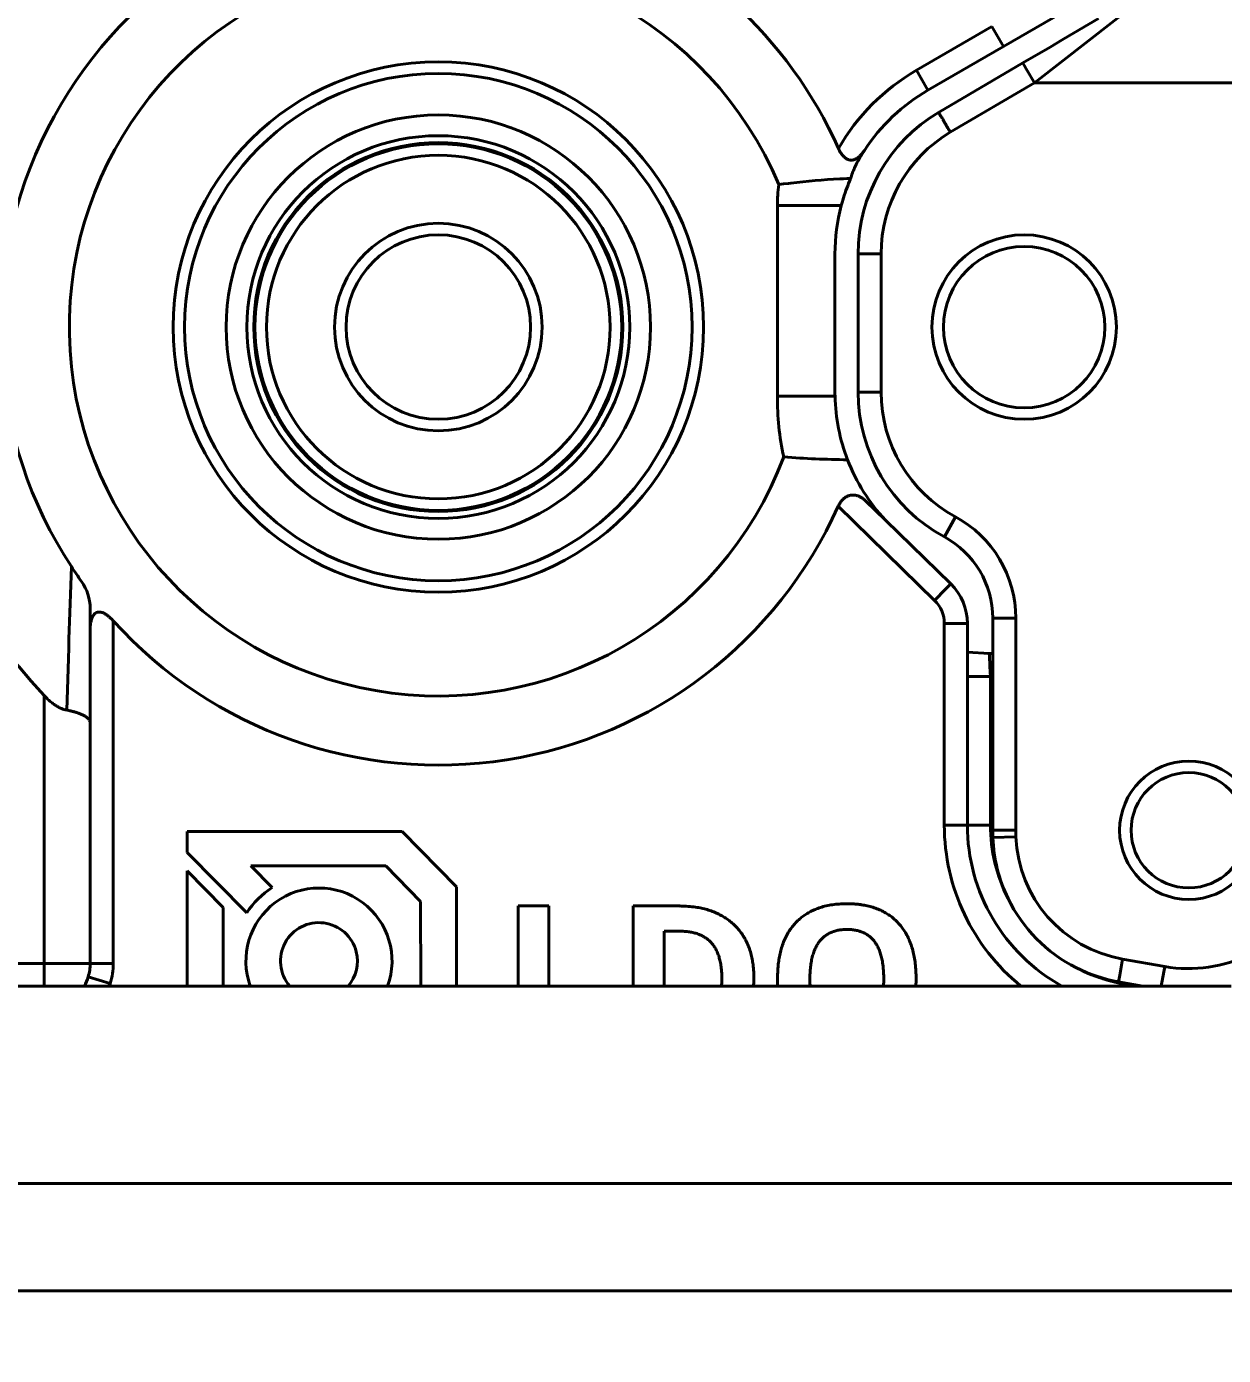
# Model space of a CAD drawing. Header units: millimetres. Extents: x 15 to 415, y 5 to 292.
# Drawn here: x 110.6 to 123.58, y 225.12 to 239.52 of the extents above; entities that cross this region are included whole.
import ezdxf

# ---------------------------------------------------------------- set-up
doc = ezdxf.new("R2010")
doc.units = ezdxf.units.MM
doc.layers.add('Annotations', color=7, linetype='Continuous')
doc.layers.add('Geometries', color=7, linetype='Continuous')
doc.styles.add('Shapr2', font='txt', dxfattribs={"height": 3.3495})
doc.dimstyles.new('ISO-25', dxfattribs={"dimtxt": 2.5, "dimasz": 2.5, "dimexe": 1.25, "dimexo": 0.625, "dimtad": 1, "dimtxsty": 'Standard', "dimcen": 2.5, "dimadec": 0, "dimazin": 0, "dimtfac": 1, "dimtmove": 0, "dimatfit": 3, "dimfxl": 1, "dimarcsym": 0})

# ---------------------------------------------------------------- blocks, each defined once
blk = doc.blocks.new('*D2')
at = {"layer": 'Annotations', "color": 0, "linetype": 'Continuous', "lineweight": 15}
for p, q in [((114.559, 253.384), (151.432, 253.384)), ((150.182, 250.884), (150.182, 204.861)), ((114.993, 202.361), (151.432, 202.361))]:
    blk.add_line(p, q, dxfattribs=at)
at = {"layer": 'Annotations', "color": 0}
for points in [[(150.599, 250.884), (149.765, 250.884), (150.182, 253.384)], [(149.765, 204.861), (150.599, 204.861), (150.182, 202.361)]]:
    blk.add_solid(points, dxfattribs=at)
at = {"layer": 'Defpoints', "color": 0}
for p in [(113.934, 253.384), (114.368, 202.361), (150.182, 202.361)]:
    blk.add_point(p, dxfattribs=at)
at = {"layer": 'Annotations', "color": 0, "lineweight": 15, "insert": (147.488, 221.87), "char_height": 3.3495, "attachment_point": 5, "rotation": 90, "style": 'Shapr2'}
blk.add_mtext('\\A1;102,05', dxfattribs=at)

msp = doc.modelspace()

# ---------------------------------------------------------------- linework, layer by layer
at = {"layer": 'Geometries', "linetype": 'Continuous', "lineweight": 40}
for p, q in [((121.1931, 239.3076), (122.2427, 239.9155)), ((121.5305, 238.9139), (122.6749, 239.808)), ((121.0678, 239.5239), (120.2495, 239.0499)), ((121.0678, 239.5239), (121.1931, 239.3076)), ((122.2238, 239.6099), (121.8488, 239.3902)), ((121.83, 239.3792), (121.6989, 239.3023)), ((121.8488, 239.3902), (121.83, 239.3792)), ((120.3748, 238.8336), (121.1931, 239.3076)), ((121.6989, 239.3023), (121.4041, 239.1296)), ((120.2495, 239.0499), (120.3748, 238.8336)), ((121.4041, 239.1296), (120.4899, 238.5939)), ((121.4041, 239.1296), (121.4411, 239.0664)), ((121.4411, 239.0664), (121.5305, 238.9139)), ((121.5305, 238.9139), (120.6171, 238.3787)), ((125.0772, 238.9139), (121.5305, 238.9139)), ((120.617, 238.3787), (120.6171, 238.3787)), ((119.5257, 237.8471), (119.5321, 237.8622)), ((118.7428, 237.5845), (119.436, 237.5845)), ((118.7428, 237.5845), (118.7428, 235.5174)), ((119.3672, 237.0597), (119.3672, 236.0017)), ((119.6172, 237.0597), (119.6172, 235.5597)), ((119.8672, 237.0597), (119.6172, 237.0597)), ((119.8672, 235.5597), (119.8672, 237.0597)), ((119.3672, 235.5597), (119.3672, 236.0017)), ((118.7428, 235.5174), (119.3677, 235.5159)), ((119.6904, 235.5597), (119.6172, 235.5597)), ((119.8672, 235.5597), (119.6904, 235.5597)), ((119.402, 234.3221), (120.4469, 233.302)), ((119.9137, 234.172), (119.6992, 234.3814)), ((120.6216, 233.4809), (119.9137, 234.172)), ((120.5529, 233.9896), (120.6719, 234.2095)), ((120.5704, 233.4285), (120.4469, 233.302)), ((120.6216, 233.4809), (120.5704, 233.4285)), ((111.2943, 233.216), (111.2943, 232.9852)), ((111.2943, 232.9852), (111.2943, 231.9737)), ((111.5443, 229.3656), (111.5443, 233.0801)), ((120.5524, 233.0515), (120.5524, 230.8656)), ((120.8024, 233.0515), (120.5524, 233.0515)), ((120.8024, 232.4756), (120.8024, 233.0515)), ((121.0772, 233.1101), (121.3272, 233.1101)), ((121.0772, 233.1101), (121.0772, 232.7247)), ((121.3272, 230.8097), (121.3272, 233.1101)), ((121.0394, 232.7267), (120.8024, 232.7391)), ((121.0772, 232.7247), (121.0394, 232.7267)), ((121.0772, 232.7247), (121.0772, 232.4743)), ((120.8024, 230.8656), (120.8024, 232.4756)), ((120.8024, 232.4756), (120.8757, 232.4756)), ((120.8757, 232.4756), (121.0524, 232.4756)), ((121.0524, 230.8656), (121.0524, 232.4756)), ((121.0524, 232.4756), (121.0772, 232.4743)), ((121.0772, 232.4743), (121.0772, 230.8097)), ((110.7943, 232.2706), (110.7943, 229.3656)), ((111.2943, 231.9737), (111.2943, 229.3656)), ((120.8024, 230.8656), (120.5524, 230.8656)), ((120.8024, 230.8656), (121.0524, 230.8656)), ((112.3471, 230.7979), (114.6746, 230.7979)), ((112.3471, 230.5697), (112.3471, 230.7979)), ((114.6746, 230.7979), (115.2652, 230.198)), ((121.0772, 230.8097), (121.3272, 230.8097)), ((121.0787, 230.7298), (121.3285, 230.7392)), ((112.9906, 229.9149), (112.3471, 230.5697)), ((114.4995, 230.4226), (113.0367, 230.4226)), ((113.0367, 230.4226), (113.2667, 230.1897)), ((114.8762, 230.0378), (114.4995, 230.4226)), ((112.3472, 229.1207), (112.3472, 230.3695)), ((112.3472, 230.3695), (112.7365, 229.9727)), ((115.2652, 230.198), (115.2652, 229.1207)), ((112.7365, 229.9727), (112.7365, 229.1207)), ((114.8776, 229.1207), (114.8762, 230.0378)), ((115.9319, 229.1207), (115.9319, 229.9886)), ((115.9319, 229.9886), (116.2661, 229.9886)), ((116.2661, 229.9886), (116.2661, 229.1207)), ((117.1799, 229.9886), (117.6747, 229.9886)), ((117.1799, 229.1207), (117.1799, 229.9886)), ((117.692, 229.7147), (117.5142, 229.7147)), ((117.5142, 229.7147), (117.5142, 229.1207)), ((122.4537, 229.239), (122.4844, 229.4131)), ((122.9417, 229.3324), (122.4844, 229.4131)), ((110.7943, 229.3656), (109.5894, 229.3656)), ((110.7943, 229.1207), (110.7943, 229.3656)), ((111.2943, 229.3656), (110.7943, 229.3656)), ((111.5443, 229.3656), (111.2943, 229.3656)), ((122.441, 229.1669), (122.4537, 229.239)), ((122.9044, 229.1207), (122.9417, 229.3324)), ((109.7699, 229.1207), (110.7943, 229.1207)), ((110.7943, 229.1207), (111.2302, 229.1207)), ((111.2302, 229.1207), (111.4597, 229.1207)), ((111.5121, 229.1481), (111.2728, 229.2206)), ((111.4941, 229.1207), (111.4597, 229.1207)), ((111.4941, 229.1207), (111.5121, 229.1207)), ((111.5121, 229.1207), (111.5121, 229.1481)), ((111.5121, 229.1207), (112.3472, 229.1207)), ((112.3472, 229.1207), (112.7365, 229.1207)), ((113.03, 229.1207), (112.7365, 229.1207)), ((113.03, 229.1207), (113.4577, 229.1207)), ((113.4577, 229.1207), (114.0905, 229.1207)), ((114.0905, 229.1207), (114.5182, 229.1207)), ((114.5182, 229.1207), (114.8776, 229.1207)), ((114.8776, 229.1207), (115.2652, 229.1207)), ((115.2652, 229.1207), (115.9319, 229.1207)), ((115.9319, 229.1207), (116.1954, 229.1207)), ((116.1954, 229.1207), (116.2661, 229.1207)), ((116.2661, 229.1207), (117.1799, 229.1207)), ((117.1799, 229.1207), (117.5142, 229.1207)), ((117.5142, 229.1207), (118.1367, 229.1207)), ((118.4841, 229.1207), (118.1367, 229.1207)), ((118.7469, 229.1207), (118.4841, 229.1207)), ((118.7469, 229.1207), (119.098, 229.1207)), ((119.098, 229.1207), (119.8932, 229.1207)), ((119.8932, 229.1207), (120.244, 229.1207)), ((121.3819, 229.1207), (120.244, 229.1207)), ((121.3819, 229.1207), (121.7406, 229.1207)), ((121.825, 229.1207), (121.7406, 229.1207)), ((121.825, 229.1207), (122.6688, 229.1207)), ((122.441, 229.1669), (122.7032, 229.1207)), ((122.6688, 229.1207), (122.7032, 229.1207)), ((122.7032, 229.1207), (122.9044, 229.1207)), ((122.9044, 229.1207), (123.2253, 229.1207)), ((123.6602, 229.1207), (123.2253, 229.1207)), ((109.5335, 226.979), (125.3903, 226.979)), ((125.3034, 225.8149), (109.5429, 225.8149))]:
    msp.add_line(p, q, dxfattribs=at)
at = {"layer": 'Geometries', "linetype": 'Continuous', "lineweight": 40, "flags": 128}
for points in [[(120.5272, 238.5309), (120.5237, 238.5367), (120.5204, 238.5424), (120.5172, 238.5477), (120.5142, 238.5528), (120.5113, 238.5576), (120.5086, 238.5622), (120.5061, 238.5665), (120.5037, 238.5705), (120.5016, 238.5741), (120.4996, 238.5775), (120.4977, 238.5806), (120.4961, 238.5834), (120.4947, 238.5858), (120.4934, 238.588), (120.4923, 238.5898), (120.4915, 238.5913), (120.4908, 238.5924), (120.4903, 238.5933), (120.49, 238.5938), (120.4899, 238.5939)], [(120.617, 238.3787), (120.612, 238.3871), (120.6071, 238.3956), (120.6021, 238.404), (120.5971, 238.4123), (120.5922, 238.4207), (120.5873, 238.4289), (120.5825, 238.4371), (120.5777, 238.4452), (120.573, 238.4532), (120.5684, 238.461), (120.5638, 238.4688), (120.5593, 238.4764), (120.5549, 238.4838), (120.5506, 238.4911), (120.5464, 238.4983), (120.5423, 238.5052), (120.5383, 238.5119), (120.5345, 238.5185), (120.5308, 238.5248), (120.5272, 238.5309)], [(119.6862, 238.1813), (119.6809, 238.1733), (119.6754, 238.1654), (119.6697, 238.1578), (119.6639, 238.1503), (119.6579, 238.1431), (119.6518, 238.136), (119.6455, 238.1292), (119.639, 238.1227), (119.6334, 238.1175), (119.6278, 238.1124), (119.622, 238.1077), (119.6161, 238.1031), (119.61, 238.0988), (119.6052, 238.0957), (119.6003, 238.0927), (119.5952, 238.0899), (119.5901, 238.0874), (119.5849, 238.085), (119.5795, 238.0829), (119.574, 238.081), (119.5684, 238.0794), (119.5628, 238.0781), (119.5571, 238.0771), (119.5513, 238.0765), (119.5454, 238.0762), (119.5405, 238.0762), (119.5355, 238.0765), (119.5305, 238.0771), (119.5255, 238.0779), (119.5204, 238.0791), (119.516, 238.0803), (119.5116, 238.0817), (119.5072, 238.0834), (119.5028, 238.0853), (119.4982, 238.0875), (119.4938, 238.0899), (119.4893, 238.0926), (119.4849, 238.0954), (119.4807, 238.0984), (119.4765, 238.1016), (119.4724, 238.1049), (119.4684, 238.1085), (119.463, 238.1136), (119.4578, 238.1189), (119.4527, 238.1246), (119.4476, 238.1306), (119.4428, 238.1368), (119.438, 238.1432), (119.4335, 238.1498), (119.429, 238.1567), (119.4247, 238.1638), (119.4205, 238.1711), (119.4166, 238.1784), (119.4127, 238.1859), (119.409, 238.1935), (119.4055, 238.2012)], [(119.6862, 238.1813), (119.6739, 238.1622), (119.6626, 238.1443)], [(119.6267, 238.0844), (119.6178, 238.0687), (119.6091, 238.0527), (119.6007, 238.0364), (119.5925, 238.0199), (119.5861, 238.0064), (119.5799, 237.9928), (119.5799, 237.9928)], [(119.6611, 238.1418), (119.6499, 238.1236), (119.6382, 238.1041), (119.6267, 238.0844)], [(119.6626, 238.1443), (119.6618, 238.143), (119.6611, 238.1418)], [(119.5799, 237.9928), (119.5739, 237.9791), (119.5681, 237.9651), (119.5624, 237.951), (119.5568, 237.9365), (119.5513, 237.9217), (119.5461, 237.9068), (119.5411, 237.8917), (119.5363, 237.8764)], [(118.7574, 237.8104), (118.81, 237.8173), (118.8627, 237.824), (118.8876, 237.827)], [(119.4188, 237.8722), (119.458, 237.8739), (119.4971, 237.8753), (119.5363, 237.8764)], [(119.436, 237.5845), (119.442, 237.6062), (119.4481, 237.6279), (119.4522, 237.6416)], [(119.3677, 235.5159), (119.3673, 235.5378), (119.3672, 235.5597)], [(119.6992, 234.3814), (119.6925, 234.3877), (119.6857, 234.3937), (119.6787, 234.3995), (119.6716, 234.405), (119.6642, 234.4102), (119.6579, 234.4144), (119.6515, 234.4184), (119.6449, 234.4221), (119.6382, 234.4256), (119.6314, 234.4289), (119.6245, 234.4318), (119.6181, 234.4343), (119.6116, 234.4365), (119.605, 234.4385), (119.5984, 234.4402), (119.5916, 234.4417), (119.5846, 234.4429), (119.5776, 234.4438), (119.5704, 234.4443), (119.5632, 234.4445), (119.5559, 234.4444), (119.5502, 234.444), (119.5444, 234.4434), (119.5386, 234.4426), (119.5328, 234.4415), (119.5271, 234.4402), (119.5213, 234.4386), (119.5155, 234.4368), (119.5098, 234.4347), (119.5039, 234.4323), (119.498, 234.4296), (119.4922, 234.4266), (119.4864, 234.4233), (119.4808, 234.4198), (119.4753, 234.416), (119.4698, 234.412), (119.4644, 234.4077), (119.459, 234.403), (119.4536, 234.398), (119.4484, 234.3927), (119.4433, 234.3872), (119.4389, 234.3821), (119.4346, 234.3767), (119.4304, 234.3712), (119.4263, 234.3655), (119.4223, 234.3596), (119.4185, 234.3534), (119.4148, 234.3472), (119.4112, 234.3408), (119.408, 234.3347), (119.4049, 234.3284), (119.402, 234.3221)], [(111.0903, 233.669), (111.087, 233.5686), (111.0837, 233.4687), (111.0804, 233.3692), (111.0772, 233.2701), (111.0739, 233.1714), (111.0708, 233.0748), (111.0677, 232.9786), (111.0646, 232.8826), (111.0615, 232.787), (111.0578, 232.6736), (111.0542, 232.5606), (111.0507, 232.448), (111.0472, 232.3357), (111.0437, 232.2239), (111.0404, 232.1124)], [(111.2943, 232.9852), (111.2944, 232.996), (111.2947, 233.0067), (111.2952, 233.0172), (111.2959, 233.0277), (111.2969, 233.0381), (111.2981, 233.0483), (111.2995, 233.0579), (111.3012, 233.0673), (111.3032, 233.0766), (111.3054, 233.0858), (111.308, 233.0948), (111.31, 233.1011), (111.3122, 233.1074), (111.3146, 233.1135), (111.3171, 233.1195), (111.3199, 233.1253), (111.3229, 233.1309), (111.3262, 233.1363), (111.3296, 233.1415), (111.3326, 233.1455), (111.3357, 233.1493), (111.339, 233.1529), (111.3425, 233.1563), (111.3462, 233.1595), (111.3501, 233.1625), (111.3541, 233.1652), (111.3584, 233.1677), (111.3628, 233.1699), (111.3675, 233.1717)], [(111.3675, 233.1717), (111.3715, 233.1731), (111.3756, 233.1741), (111.3799, 233.1749), (111.3842, 233.1755), (111.3886, 233.1759), (111.3931, 233.176), (111.3977, 233.1758), (111.4024, 233.1754), (111.4071, 233.1747), (111.4118, 233.1738), (111.4172, 233.1725), (111.4225, 233.171), (111.4279, 233.1691), (111.4333, 233.1671), (111.4387, 233.1648), (111.4439, 233.1623), (111.4492, 233.1596), (111.4543, 233.1567), (111.4595, 233.1537), (111.4661, 233.1495), (111.4726, 233.1452), (111.479, 233.1406), (111.4854, 233.1358), (111.4916, 233.1309), (111.4978, 233.1257), (111.5039, 233.1204), (111.5109, 233.1141), (111.5178, 233.1075), (111.5246, 233.1009), (111.5313, 233.094), (111.5378, 233.0871), (111.5443, 233.0801)], [(121.0432, 232.6532), (121.0429, 232.6595), (121.0425, 232.6657), (121.0422, 232.6715), (121.0419, 232.6772), (121.0417, 232.6825), (121.0414, 232.6876), (121.0412, 232.6921), (121.041, 232.6964), (121.0407, 232.7004), (121.0406, 232.7041), (121.0404, 232.7076), (121.0402, 232.7109), (121.04, 232.714), (121.0399, 232.7167), (121.0398, 232.7191), (121.0397, 232.7212), (121.0396, 232.7229), (121.0395, 232.7243), (121.0394, 232.7253), (121.0394, 232.7261), (121.0394, 232.7265), (121.0394, 232.7267)], [(121.0524, 232.4756), (121.0514, 232.4953), (121.0504, 232.5149), (121.0494, 232.5342), (121.0484, 232.5532), (121.0474, 232.5717), (121.0465, 232.5896), (121.0456, 232.6068), (121.0448, 232.6232), (121.0439, 232.6387), (121.0432, 232.6531)], [(110.7943, 232.2706), (110.8051, 232.2592), (110.8161, 232.2481), (110.8273, 232.2371), (110.8359, 232.2291), (110.8446, 232.2211), (110.8534, 232.2134), (110.8623, 232.2058), (110.8716, 232.1981), (110.881, 232.1907), (110.8905, 232.1834), (110.9002, 232.1764), (110.9088, 232.1704), (110.9176, 232.1646), (110.9265, 232.159), (110.9354, 232.1536), (110.9444, 232.1484), (110.9537, 232.1434), (110.9631, 232.1387), (110.9725, 232.1342), (110.982, 232.1301), (110.9915, 232.1263), (110.9996, 232.1233), (111.0077, 232.1206), (111.0159, 232.1181), (111.0241, 232.1159), (111.0322, 232.114), (111.0404, 232.1124)], [(111.0404, 232.1124), (111.0514, 232.1103), (111.0622, 232.1082), (111.0729, 232.1059), (111.0833, 232.1036), (111.0935, 232.1012), (111.1036, 232.0987), (111.1128, 232.0963), (111.1219, 232.0939), (111.1307, 232.0913), (111.1394, 232.0887), (111.1478, 232.086)], [(111.1478, 232.086), (111.1575, 232.0829), (111.1669, 232.0796), (111.176, 232.0762), (111.1849, 232.0728), (111.1933, 232.0693), (111.2015, 232.0657), (111.2094, 232.0621), (111.2169, 232.0584), (111.2245, 232.0544), (111.2317, 232.0504), (111.2385, 232.0463), (111.2449, 232.0422), (111.2509, 232.038), (111.2566, 232.0338), (111.2617, 232.0297), (111.2664, 232.0256), (111.2707, 232.0214), (111.2747, 232.0172), (111.2783, 232.013), (111.2816, 232.0087), (111.2844, 232.0045), (111.287, 232.0002), (111.2892, 231.9957), (111.291, 231.9911), (111.2924, 231.9866), (111.2935, 231.9821), (111.2941, 231.9776), (111.2943, 231.973)], [(117.6747, 229.9886), (117.6772, 229.9886), (117.6797, 229.9886), (117.6822, 229.9886), (117.6848, 229.9886), (117.6927, 229.9885), (117.7068, 229.9882), (117.7194, 229.9879), (117.732, 229.9874), (117.7545, 229.9863), (117.777, 229.9848), (117.797, 229.9831), (117.817, 229.981), (117.837, 229.9786), (117.8569, 229.9758), (117.8728, 229.9734), (117.8886, 229.9706), (117.9044, 229.9676), (117.9202, 229.9644), (117.9359, 229.9609), (117.9512, 229.9571), (117.9664, 229.9532), (117.9816, 229.9489), (117.9967, 229.9444), (118.0112, 229.9397), (118.0256, 229.9348), (118.0399, 229.9296), (118.0541, 229.9241), (118.0682, 229.9184), (118.0821, 229.9124), (118.0951, 229.9065), (118.1079, 229.9003), (118.1206, 229.8939), (118.1331, 229.8873), (118.1455, 229.8804), (118.1584, 229.8728), (118.1712, 229.865), (118.1837, 229.8569), (118.1961, 229.8485), (118.2083, 229.8398), (118.2204, 229.8308), (118.2315, 229.8221), (118.2425, 229.8131), (118.2533, 229.8039), (118.2639, 229.7944), (118.2744, 229.7846)], [(119.762, 229.9793), (119.7476, 229.9832), (119.7326, 229.987), (119.7174, 229.9905), (119.7022, 229.9937), (119.687, 229.9967), (119.6716, 229.9994), (119.6563, 230.0018), (119.6466, 230.0032), (119.6369, 230.0045), (119.6272, 230.0057), (119.6173, 230.0068), (119.6071, 230.0078), (119.5965, 230.0088), (119.5855, 230.0097), (119.5743, 230.0105), (119.5628, 230.0113), (119.551, 230.0119), (119.5389, 230.0124), (119.5266, 230.0128), (119.5141, 230.0131), (119.498, 230.0132), (119.4816, 230.0132), (119.4649, 230.0128), (119.448, 230.0122), (119.4308, 230.0114), (119.4133, 230.0102), (119.3957, 230.0088), (119.3778, 230.007), (119.3599, 230.0049), (119.3418, 230.0024), (119.3239, 229.9996), (119.306, 229.9964), (119.288, 229.9928), (119.27, 229.9889), (119.2551, 229.9853), (119.2402, 229.9814), (119.2254, 229.9772), (119.2107, 229.9728), (119.1962, 229.968), (119.1817, 229.9629), (119.1674, 229.9576), (119.1544, 229.9523), (119.1415, 229.9469), (119.1287, 229.9411), (119.116, 229.9351), (119.1034, 229.9288), (119.091, 229.9222), (119.079, 229.9155), (119.0672, 229.9085), (119.0555, 229.9013), (119.0441, 229.8939), (119.0328, 229.8861), (119.0216, 229.8781), (119.0107, 229.8699), (119.0012, 229.8624), (118.992, 229.8548), (118.9828, 229.847), (118.9739, 229.839), (118.9651, 229.8308), (118.9564, 229.8225), (118.9479, 229.814), (118.9438, 229.8096), (118.9417, 229.8075), (118.9407, 229.8064), (118.9402, 229.8058), (118.9399, 229.8055), (118.9397, 229.8054), (118.9397, 229.8053), (118.9397, 229.8053), (118.9396, 229.8053)], [(120.0537, 229.8038), (120.044, 229.8141), (120.0341, 229.8241), (120.0241, 229.8338), (120.0138, 229.8433), (120.0033, 229.8525), (119.9929, 229.8613), (119.9822, 229.8698), (119.9714, 229.878), (119.9603, 229.8861), (119.9489, 229.8939), (119.9373, 229.9016), (119.9254, 229.9089), (119.9134, 229.916), (119.9012, 229.9229), (119.8891, 229.9294), (119.8767, 229.9356), (119.8642, 229.9416), (119.8515, 229.9473), (119.8369, 229.9534), (119.8222, 229.9593), (119.8074, 229.9647), (119.7925, 229.9699), (119.7774, 229.9747), (119.7626, 229.9791), (119.762, 229.9793)], [(118.1404, 229.2067), (118.1402, 229.2248), (118.1398, 229.2431), (118.139, 229.2613), (118.1379, 229.2796), (118.1364, 229.2979), (118.1345, 229.3161), (118.1328, 229.3303), (118.1308, 229.3445), (118.1285, 229.3586), (118.1259, 229.3727), (118.1231, 229.3867), (118.1199, 229.4006), (118.117, 229.4124), (118.1137, 229.4242), (118.1103, 229.4358), (118.1066, 229.4474), (118.1026, 229.4589), (118.0983, 229.4703), (118.0937, 229.4816), (118.0889, 229.4927), (118.0842, 229.5026), (118.0794, 229.5123), (118.0743, 229.5219), (118.069, 229.5313), (118.0634, 229.5405), (118.0577, 229.5493), (118.0517, 229.558), (118.0455, 229.5666), (118.039, 229.5749), (118.0322, 229.5832), (118.0251, 229.5913), (118.0177, 229.5992), (118.01, 229.6069), (118.0021, 229.6143), (117.9941, 229.6213), (117.9859, 229.628), (117.9776, 229.6345), (117.969, 229.6406), (117.9602, 229.6466), (117.9511, 229.6523), (117.9419, 229.6578), (117.9325, 229.6629), (117.923, 229.6678), (117.9134, 229.6724), (117.9037, 229.6767), (117.8939, 229.6807), (117.8839, 229.6845), (117.8724, 229.6886), (117.8607, 229.6922), (117.849, 229.6956), (117.8372, 229.6987), (117.8252, 229.7014), (117.8134, 229.7039), (117.8016, 229.706), (117.7897, 229.7079), (117.7777, 229.7095), (117.7635, 229.7112), (117.7492, 229.7125), (117.7349, 229.7135), (117.7206, 229.7142), (117.7063, 229.7146), (117.692, 229.7147)], [(118.2744, 229.7846), (118.2744, 229.7846), (118.2744, 229.7846), (118.2744, 229.7846), (118.2745, 229.7846), (118.2745, 229.7846), (118.2745, 229.7846), (118.2745, 229.7846), (118.2745, 229.7845), (118.2747, 229.7844), (118.2749, 229.7842), (118.2753, 229.7838), (118.2762, 229.7829), (118.278, 229.7812), (118.2815, 229.7778), (118.2884, 229.7709), (118.2952, 229.7639), (118.3019, 229.7567), (118.3107, 229.7471), (118.3192, 229.7372), (118.3276, 229.7272), (118.3374, 229.715), (118.3468, 229.7026), (118.356, 229.6899), (118.3648, 229.677), (118.3733, 229.6639), (118.3809, 229.6514), (118.3883, 229.6388), (118.3954, 229.6261), (118.4021, 229.6133), (118.4086, 229.6002), (118.4148, 229.5871), (118.4204, 229.5746), (118.4258, 229.562), (118.4309, 229.5492), (118.4357, 229.5364), (118.4404, 229.5234), (118.4456, 229.5079), (118.4504, 229.4923), (118.4549, 229.4765), (118.4591, 229.4607), (118.463, 229.4448), (118.4665, 229.4289), (118.4696, 229.4138), (118.4724, 229.3986), (118.475, 229.3834), (118.4773, 229.3681), (118.4793, 229.3528), (118.4816, 229.3332), (118.4834, 229.3136), (118.485, 229.2939), (118.4861, 229.2742), (118.4866, 229.2623)], [(118.9396, 229.8053), (118.9304, 229.7951), (118.9213, 229.7849), (118.9126, 229.7744), (118.9041, 229.7637), (118.8958, 229.7529), (118.8878, 229.7419), (118.8787, 229.7288), (118.8699, 229.7154), (118.8615, 229.7018), (118.8534, 229.688), (118.8454, 229.6737), (118.8378, 229.6592), (118.8306, 229.6444), (118.8236, 229.6295), (118.817, 229.6143), (118.8108, 229.599), (118.8048, 229.5835), (118.7992, 229.5679), (118.7939, 229.5522), (118.789, 229.5365), (118.7843, 229.5206), (118.78, 229.5046), (118.776, 229.4888), (118.7723, 229.4729), (118.7688, 229.457), (118.7656, 229.441), (118.7626, 229.4246), (118.7599, 229.4082), (118.7574, 229.3918), (118.7552, 229.3753), (118.7532, 229.3588), (118.7515, 229.3423), (118.7499, 229.3258), (118.7492, 229.3163), (118.7484, 229.3064), (118.7477, 229.2963), (118.7471, 229.2859), (118.7465, 229.2752), (118.746, 229.2645), (118.7456, 229.2535), (118.7452, 229.2422), (118.7449, 229.2308), (118.7447, 229.2168), (118.7446, 229.2026), (118.7447, 229.1881), (118.7449, 229.1733), (118.7453, 229.1583), (118.7458, 229.143), (118.7467, 229.1244), (118.7469, 229.1207)], [(119.1966, 229.6002), (119.2036, 229.6091), (119.2109, 229.6178), (119.2183, 229.6262), (119.2261, 229.6343), (119.2341, 229.6421), (119.2424, 229.6496), (119.2504, 229.6564), (119.2587, 229.663), (119.2672, 229.6693), (119.2759, 229.6753), (119.2849, 229.681), (119.2947, 229.6868), (119.3047, 229.6923), (119.3148, 229.6973), (119.3251, 229.702), (119.3355, 229.7064), (119.346, 229.7104), (119.3561, 229.7138), (119.3662, 229.717), (119.3765, 229.7199), (119.3868, 229.7225), (119.3972, 229.7248), (119.4084, 229.727), (119.4197, 229.7289), (119.4312, 229.7305), (119.4429, 229.7319), (119.4547, 229.7329), (119.4665, 229.7338), (119.4806, 229.7344), (119.4946, 229.7346), (119.5087, 229.7345), (119.5226, 229.7341), (119.5344, 229.7334), (119.546, 229.7325), (119.5574, 229.7313), (119.5686, 229.7299), (119.5797, 229.7283), (119.5906, 229.7263), (119.6009, 229.7243), (119.6111, 229.7219), (119.6212, 229.7193), (119.6312, 229.7164), (119.6411, 229.7133), (119.6515, 229.7096), (119.6618, 229.7056), (119.672, 229.7013), (119.682, 229.6966), (119.6919, 229.6916), (119.7017, 229.6862), (119.7107, 229.6807), (119.7194, 229.6751), (119.728, 229.6691), (119.7363, 229.6629), (119.7443, 229.6564), (119.7527, 229.6493), (119.7607, 229.6418), (119.7685, 229.6341), (119.776, 229.626), (119.7833, 229.6177), (119.7904, 229.6091), (119.7968, 229.6008), (119.8029, 229.5923), (119.8088, 229.5836), (119.8144, 229.5747), (119.8198, 229.5657), (119.8253, 229.556), (119.8304, 229.5461), (119.8354, 229.5361), (119.84, 229.526), (119.8445, 229.5158), (119.8486, 229.5054), (119.8533, 229.4931), (119.8576, 229.4807), (119.8617, 229.4681), (119.8654, 229.4554), (119.869, 229.4424), (119.8723, 229.4292), (119.8753, 229.416), (119.8781, 229.4026), (119.8806, 229.3892), (119.8836, 229.3716), (119.8862, 229.354), (119.8885, 229.3363), (119.89, 229.3222), (119.8913, 229.3081), (119.8925, 229.294), (119.8929, 229.2875), (119.8934, 229.2808), (119.8938, 229.274), (119.8942, 229.267), (119.8945, 229.2597), (119.8949, 229.2501), (119.8952, 229.2402), (119.8955, 229.23), (119.8957, 229.2194), (119.8958, 229.2086), (119.8958, 229.1975), (119.8958, 229.1862), (119.8955, 229.1727), (119.8951, 229.159), (119.8946, 229.145), (119.8939, 229.1308), (119.8932, 229.1207)], [(120.2446, 229.272), (120.244, 229.2832), (120.2428, 229.3035), (120.2412, 229.3235), (120.2394, 229.3435), (120.2372, 229.3635), (120.2347, 229.3834), (120.2321, 229.4011), (120.2293, 229.4187), (120.2262, 229.4363), (120.2227, 229.4538), (120.219, 229.4713), (120.215, 229.4886), (120.2106, 229.5059), (120.2059, 229.523), (120.2016, 229.5374), (120.1971, 229.5518), (120.1924, 229.566), (120.1873, 229.5802), (120.182, 229.5943), (120.1765, 229.6082), (120.1709, 229.6213), (120.1652, 229.6342), (120.1592, 229.6471), (120.1529, 229.6598), (120.1464, 229.6724), (120.1386, 229.6865), (120.1305, 229.7005), (120.1221, 229.7142), (120.1134, 229.7277), (120.1042, 229.741), (120.0964, 229.7519), (120.0883, 229.7627), (120.08, 229.7732), (120.0736, 229.781), (120.0671, 229.7887), (120.0604, 229.7963), (120.0571, 229.8001), (120.0554, 229.8019), (120.0545, 229.8029), (120.0541, 229.8033), (120.0539, 229.8036), (120.0538, 229.8037), (120.0537, 229.8037), (120.0537, 229.8038), (120.0537, 229.8038)], [(119.0954, 229.2019), (119.0955, 229.2229), (119.096, 229.2439), (119.0969, 229.265), (119.0978, 229.2808), (119.099, 229.2966), (119.1003, 229.3123), (119.102, 229.3281), (119.1038, 229.3435), (119.106, 229.3589), (119.1084, 229.3743), (119.1111, 229.3896), (119.1141, 229.405), (119.1175, 229.4203), (119.1213, 229.4355), (119.1253, 229.4506), (119.1292, 229.4637), (119.1334, 229.4767), (119.138, 229.4896), (119.1428, 229.5024), (119.148, 229.5151), (119.1536, 229.5275), (119.1581, 229.537), (119.1628, 229.5464), (119.1678, 229.5557), (119.173, 229.5648), (119.1785, 229.5739), (119.1843, 229.5828), (119.1903, 229.5916), (119.1938, 229.5964), (119.1953, 229.5985), (119.196, 229.5994), (119.1964, 229.5999), (119.1965, 229.6), (119.1966, 229.6001), (119.1966, 229.6002), (119.1966, 229.6002)], [(118.4866, 229.2623), (118.4869, 229.2545), (118.4874, 229.2348), (118.4876, 229.2151)], [(120.2462, 229.2019), (120.2461, 229.2221), (120.2457, 229.2424), (120.245, 229.2628), (120.2446, 229.272)], [(111.4942, 229.1206), (111.5003, 229.1296), (111.5121, 229.1481)], [(118.1368, 229.1207), (118.1379, 229.1344), (118.139, 229.1526), (118.1398, 229.1706), (118.1402, 229.1887), (118.1404, 229.2067)], [(118.4866, 229.1658), (118.4861, 229.1531), (118.4849, 229.1325), (118.4841, 229.1207)], [(118.4876, 229.2151), (118.4874, 229.1945), (118.4869, 229.1738), (118.4866, 229.1658)], [(119.0979, 229.1207), (119.0973, 229.1314), (119.0964, 229.149), (119.0958, 229.1666), (119.0955, 229.1843), (119.0954, 229.2019)], [(120.244, 229.1207), (120.245, 229.1406), (120.2457, 229.1611), (120.2458, 229.1642)], [(120.2458, 229.1642), (120.2461, 229.1815), (120.2462, 229.2019)]]:
    msp.add_lwpolyline(points, dxfattribs=at)
at = {"layer": 'Geometries', "linetype": 'Continuous', "lineweight": 40}
for centre, radius in [((115.0678, 236.2656), 2.875), ((115.0678, 236.2656), 2.75), ((115.0678, 236.2656), 2.3), ((115.0678, 236.2656), 2.075), ((115.0678, 236.2656), 2), ((115.0678, 236.2656), 1.9875), ((115.0678, 236.2656), 1.8625), ((115.0678, 236.2656), 1.125), ((115.0678, 236.2656), 1), ((121.4178, 236.2656), 1), ((121.4178, 236.2656), 0.875), ((123.2022, 230.8097), 0.75), ((123.2022, 230.8097), 0.625)]:
    msp.add_circle(centre, radius, dxfattribs=at)
for centre, radius, start, end in [((115.0678, 236.2656), 9, 93.92991, 182.02333), ((115.0678, 236.2656), 7.9253, 94.21608, 226.08086), ((115.0678, 236.2656), 5.85, 95.71607, 223.07031), ((115.0678, 236.2656), 4.75, 96.79113, 213.13936), ((115.0678, 236.2656), 4.75, 24.04873, 71.32609), ((115.0678, 236.2656), 4, 22.71913, 339.38758), ((121.4022, 237.0597), 2.3, 120.07856, 150.24194), ((121.4022, 237.0597), 2.05, 120.07856, 146.8298), ((121.4022, 237.0597), 1.785, 120.73449, 180), ((121.4022, 237.0597), 1.535, 120.76323, 180), ((120.4928, 237.5845), 1.75, 172.58458, 180), ((119.7606, 230.7159), 7.1645, 92.73413, 96.99892), ((121.4022, 237.0596), 2.0351, 157.23528, 163.38374), ((120.4928, 237.5845), 1, 163.03272, 163.88209), ((121.4022, 237.0597), 2.035, 165.05276, 180), ((121.8111, 235.5042), 3.0683, 179.75439, 192.1704), ((121.4022, 235.5597), 2.035, 181.23352, 201.11553), ((121.4022, 235.5597), 1.785, 180, 241.59096), ((121.4022, 235.5597), 1.535, 180, 241.59096), ((119.6757, 246.4716), 11.6463, 265.74557, 269.15433), ((121.4022, 235.5597), 2.035, 201.11565, 223.00813), ((115.0678, 236.2656), 4.75, 222.11556, 335.84881), ((120.0772, 233.1101), 1.25, 0, 61.59096), ((120.0772, 233.1101), 1, 0, 61.59096), ((115.0678, 236.2656), 4.75, 213.13936, 215.51101), ((110.7943, 233.216), 0.5, 0.00022, 35.51079), ((120.2024, 233.0515), 0.6, 0, 45.68773), ((120.2024, 233.0515), 0.35, 0, 45.68773), ((122.8024, 230.8656), 2.25, 180, 230.85113), ((122.8024, 230.8656), 2, 180, 240.74422), ((122.8024, 230.8656), 1.75, 180, 206.99534), ((123.2022, 230.8097), 2.125, 180, 182.15318), ((122.7275, 230.7918), 1.65, 182.15318, 205.9028), ((123.2022, 230.8097), 1.875, 180, 182.15318), ((122.7275, 230.7918), 1.4, 182.15318, 260), ((113.7741, 229.3917), 0.7919, 339.98816, 200.01184), ((113.7803, 229.3977), 0.9439, 122.96441, 146.78164), ((123.2022, 230.8097), 1.5, 260.00046, 331.92808), ((122.7275, 230.7918), 1.65, 205.9028, 243.20507), ((113.7741, 229.3917), 0.4166, 13.91835, 220.57783), ((113.7741, 229.3917), 0.4166, 319.42217, 13.91835), ((110.7943, 229.3656), 0.5, 343.14446, 0), ((110.7943, 229.3656), 0.75, 343.14446, 0), ((122.7275, 230.7918), 1.65, 243.20507, 260), ((122.8024, 230.8656), 1.75, 242.11252, 265.62188), ((110.7943, 229.3656), 0.5, 330.67242, 343.14446)]:
    msp.add_arc(centre, radius, start, end, dxfattribs=at)

# ---------------------------------------------------------------- dimensions: what is measured, and where the dimension line sits
at = {"layer": 'Annotations', "linetype": 'Continuous', "lineweight": 15}
dim = msp.add_linear_dim(base=(150.1821, 202.3613), p1=(113.934, 253.3843), p2=(114.3681, 202.3613), angle=270, dimstyle='ISO-25', override={"dimscale": 1, "dimgap": 0.7, "dimdec": 2, "dimlfac": 2, "dimrnd": 0.01, "dimzin": 8, "dimdsep": 44, "dimtxsty": 'Shapr2', "dimse1": 0, "dimse2": 0, "dimadec": 2, "dimtol": 0, "dimlim": 0, "dimtp": 0, "dimtm": 0, "dimtfac": 0.6, "dimtdec": 8, "dimfrac": 2, "dimtolj": 1, "dimlwd": 15, "dimlwe": 15}, dxfattribs=at)
dim.commit()
dim.dimension.update_dxf_attribs({"geometry": '*D2', "text_midpoint": (150.1821, 221.87), "dimtype": 160})

doc.saveas('drawing.dxf')
